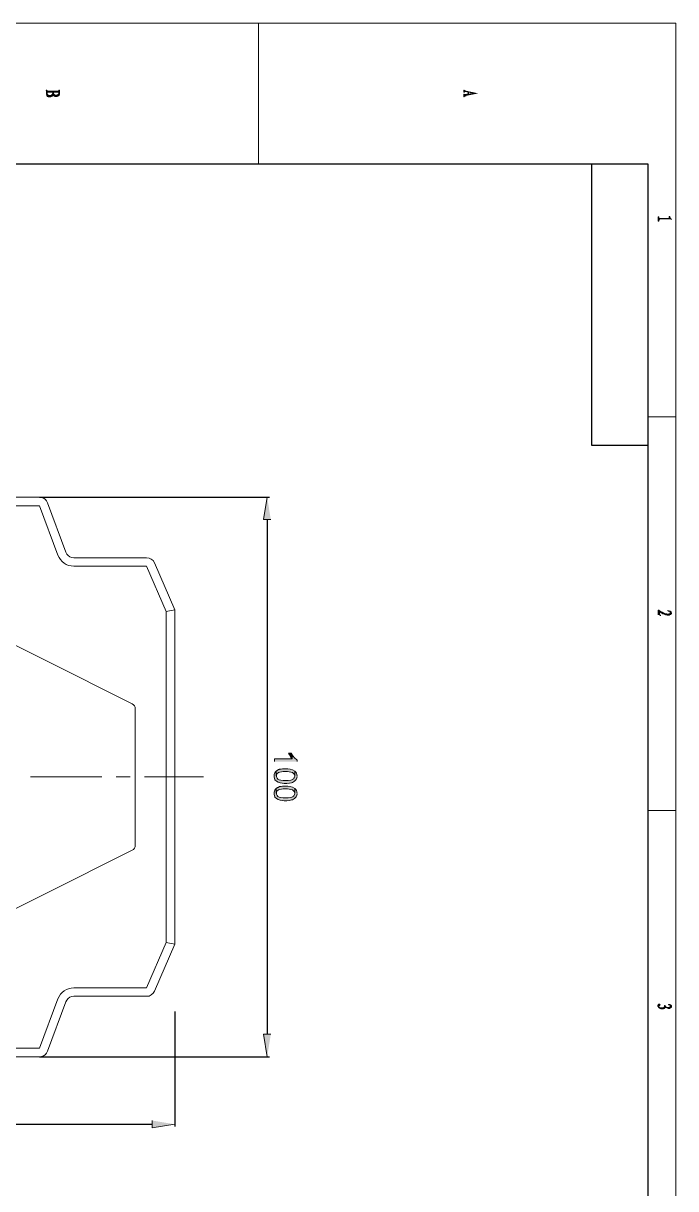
# Model space of a CAD drawing. Header units: inches. Extents: x 3 to 207, y 6 to 294.
# Drawn here: x 127.2 to 206.8, y 151.8 to 293.9 of the extents above; entities that cross this region are included whole.
import ezdxf

# ---------------------------------------------------------------- set-up
doc = ezdxf.new("R2010")
doc.units = ezdxf.units.IN
doc.header["$MEASUREMENT"] = 0
doc.layers.add('图层 1', color=7, linetype='Continuous')

msp = doc.modelspace()

# ---------------------------------------------------------------- hatches: boundary and pattern name
at = {"layer": '图层 1', "true_color": 0xffffff}
h = msp.add_hatch(color=7, dxfattribs=at)
edge = h.paths.add_edge_path()
edge.add_spline(control_points=[(130.77, 285.14), (130.77, 285.14), (130.77, 285.35), (130.77, 285.35), (130.77, 285.35), (130.77, 285.31), (130.77, 285.31), (130.77, 285.31), (130.75, 285.27), (130.75, 285.27), (130.75, 285.27), (130.75, 285.23), (130.75, 285.23), (130.63, 285.18), (130.77, 285.18), (130.58, 285.1), (130.58, 285.1), (130.53, 285.1), (130.53, 285.1), (130.53, 285.1), (130.49, 285.08), (130.49, 285.08), (130.49, 285.08), (130.37, 285.08), (130.37, 285.08), (130.37, 285.08), (130.32, 285.1), (130.32, 285.1), (130.32, 285.1), (130.26, 285.1), (130.26, 285.1), (130.21, 285.16), (130.13, 285.15), (130.09, 285.25), (130.09, 285.25), (130.07, 285.29), (130.07, 285.29), (130.07, 285.29), (130.07, 285.65), (130.07, 285.65), (130.07, 285.65), (130.05, 285.69), (130.05, 285.69), (130.05, 285.69), (130.05, 285.74), (130.05, 285.74), (130.05, 285.74), (129.98, 285.74), (129.98, 285.74), (129.98, 285.53), (129.99, 285.48), (130.01, 285.29), (130.01, 285.29), (130.01, 285.25), (130.01, 285.25), (130.01, 285.25), (130.03, 285.21), (130.03, 285.21), (130.03, 285.21), (130.03, 285.14), (130.03, 285.14), (130.03, 285.14), (130.05, 285.12), (130.05, 285.12), (130.05, 285.12), (130.05, 285.08), (130.05, 285.08), (130.05, 285.08), (130.07, 285.06), (130.07, 285.06), (130.07, 285.06), (130.07, 285.04), (130.07, 285.04), (130.07, 285.04), (130.09, 285.02), (130.09, 285.02), (130.09, 285.02), (130.13, 284.97), (130.13, 284.97), (130.13, 284.97), (130.17, 284.97), (130.17, 284.97), (130.17, 284.97), (130.2, 284.95), (130.2, 284.95), (130.2, 284.95), (130.24, 284.93), (130.24, 284.93), (130.24, 284.93), (130.3, 284.93), (130.3, 284.93), (130.3, 284.93), (130.34, 284.91), (130.34, 284.91), (130.34, 284.91), (130.43, 284.91), (130.43, 284.91), (130.57, 284.95), (130.7, 284.94), (130.77, 285.1)], knot_values=[0, 0, 0, 0, 0.352778, 0.352778, 0.352778, 0.705556, 0.705556, 0.705556, 1.058333, 1.058333, 1.058333, 1.411111, 1.411111, 1.411111, 1.763889, 1.763889, 1.763889, 2.116667, 2.116667, 2.116667, 2.469444, 2.469444, 2.469444, 2.822222, 2.822222, 2.822222, 3.175, 3.175, 3.175, 3.527778, 3.527778, 3.527778, 3.880556, 3.880556, 3.880556, 4.233333, 4.233333, 4.233333, 4.586111, 4.586111, 4.586111, 4.938889, 4.938889, 4.938889, 5.291667, 5.291667, 5.291667, 5.644444, 5.644444, 5.644444, 5.997222, 5.997222, 5.997222, 6.35, 6.35, 6.35, 6.702778, 6.702778, 6.702778, 7.055556, 7.055556, 7.055556, 7.408333, 7.408333, 7.408333, 7.761111, 7.761111, 7.761111, 8.113889, 8.113889, 8.113889, 8.466667, 8.466667, 8.466667, 8.819444, 8.819444, 8.819444, 9.172222, 9.172222, 9.172222, 9.525, 9.525, 9.525, 9.877778, 9.877778, 9.877778, 10.230556, 10.230556, 10.230556, 10.583333, 10.583333, 10.583333, 10.936111, 10.936111, 10.936111, 11.288889, 11.288889, 11.288889, 11.641667, 11.641667, 11.641667, 11.641667], degree=3, periodic=0)
edge.add_line((130.77, 285.1), (130.77, 285.14))
for points in [[(131.57, 285.35), (131.57, 285.74), (131.51, 285.74), (131.51, 285.67), (131.49, 285.63), (131.47, 285.61), (130.09, 285.61), (130.07, 285.65), (130.07, 285.42), (130.07, 285.44), (130.09, 285.46), (130.13, 285.48), (130.75, 285.48), (130.77, 285.46), (130.77, 285.14), (130.79, 285.16), (130.79, 285.21), (130.81, 285.16), (130.83, 285.14), (130.85, 285.38), (130.85, 285.44), (130.87, 285.46), (130.87, 285.48), (131.44, 285.48), (131.49, 285.44), (131.49, 285.4), (131.51, 285.35), (131.51, 285.1), (131.53, 285.12), (131.53, 285.16), (131.55, 285.21), (131.57, 285.23), (131.57, 285.31)], [(182.54, 285.31), (181.19, 285.61), (181.12, 285.63), (181.08, 285.65), (181.04, 285.67), (181, 285.69), (180.97, 285.71), (180.97, 285.74), (180.91, 285.74), (180.91, 285.5), (180.97, 285.5), (181, 285.55), (181.02, 285.57), (181.1, 285.57), (181.44, 285.5), (181.44, 285.23), (181.5, 285.48), (182.1, 285.35)], [(182.54, 285.31), (182.1, 285.35), (181.5, 285.25), (181.5, 285.48), (181.44, 285.23), (181.33, 285.23), (181.27, 285.21), (181.21, 285.21), (181.14, 285.19), (181.06, 285.19), (181.04, 285.16), (181, 285.19), (180.97, 285.19), (180.97, 285.23), (180.91, 285.23), (180.91, 284.91), (180.97, 284.91), (180.97, 284.95), (181, 285), (181.02, 285), (181.06, 285.02), (181.1, 285.04), (181.19, 285.04)], [(206.04, 270.31), (205.97, 270.31), (205.99, 270.26), (205.99, 270.18), (206.02, 270.16)], [(157.37, 233.37), (156.46, 233.37), (156.93, 236.1)], [(204.91, 221.66), (204.91, 221.71), (204.89, 221.73), (204.85, 221.77), (204.83, 221.79), (204.81, 221.81), (204.79, 221.85), (204.79, 222.15), (204.75, 222.28), (204.7, 222.32), (204.64, 222.32), (204.64, 221.75)], [(204.87, 174.23), (204.85, 174.27), (204.83, 174.29), (204.79, 174.31), (204.72, 174.31), (204.7, 174.29), (204.7, 174.1), (204.72, 174.12), (204.79, 174.15), (204.83, 174.15), (204.85, 174.17), (204.85, 174.19)], [(206.12, 174.23), (206.08, 174.25), (206.04, 174.25), (205.99, 174.27), (205.89, 174.27), (205.89, 174.23), (205.97, 174.23), (206.06, 174.19), (206.08, 174.17), (206.12, 174.08), (206.12, 174.04)], [(157.37, 170.63), (156.46, 170.63), (156.93, 167.88)], [(142.9, 160.11), (142.9, 159.2), (145.65, 159.65)]]:
    msp.add_hatch(color=7, dxfattribs=at).paths.add_polyline_path(points)
h = msp.add_hatch(color=7, dxfattribs=at)
edge = h.paths.add_edge_path()
edge.add_spline(control_points=[(131.51, 285.1), (131.51, 285.1), (131.51, 285.35), (131.51, 285.35), (131.51, 285.29), (131.45, 285.24), (131.42, 285.19), (131.42, 285.19), (131.4, 285.16), (131.4, 285.16), (131.4, 285.16), (131.36, 285.16), (131.36, 285.16), (131.36, 285.16), (131.32, 285.14), (131.32, 285.14), (131.32, 285.14), (131.28, 285.12), (131.28, 285.12), (131.28, 285.12), (131.17, 285.12), (131.17, 285.12), (131.06, 285.12), (131.04, 285.1), (130.94, 285.19), (130.94, 285.19), (130.92, 285.21), (130.92, 285.21), (130.92, 285.21), (130.89, 285.23), (130.89, 285.23), (130.89, 285.23), (130.87, 285.27), (130.87, 285.27), (130.87, 285.27), (130.85, 285.29), (130.85, 285.29), (130.85, 285.29), (130.85, 285.38), (130.85, 285.38), (130.85, 285.38), (130.83, 285.14), (130.83, 285.14), (130.83, 285.14), (130.87, 285.06), (130.87, 285.06), (130.87, 285.06), (130.89, 285.04), (130.89, 285.04), (130.89, 285.04), (130.92, 285.04), (130.92, 285.04), (130.92, 285.04), (130.94, 285.02), (130.94, 285.02), (130.94, 285.02), (130.98, 285), (130.98, 285), (130.98, 285), (131.02, 285), (131.02, 285), (131.02, 285), (131.06, 284.97), (131.06, 284.97), (131.21, 284.98), (131.39, 284.94), (131.49, 285.08)], knot_values=[0, 0, 0, 0, 0.352778, 0.352778, 0.352778, 0.705556, 0.705556, 0.705556, 1.058333, 1.058333, 1.058333, 1.411111, 1.411111, 1.411111, 1.763889, 1.763889, 1.763889, 2.116667, 2.116667, 2.116667, 2.469444, 2.469444, 2.469444, 2.822222, 2.822222, 2.822222, 3.175, 3.175, 3.175, 3.527778, 3.527778, 3.527778, 3.880556, 3.880556, 3.880556, 4.233333, 4.233333, 4.233333, 4.586111, 4.586111, 4.586111, 4.938889, 4.938889, 4.938889, 5.291667, 5.291667, 5.291667, 5.644444, 5.644444, 5.644444, 5.997222, 5.997222, 5.997222, 6.35, 6.35, 6.35, 6.702778, 6.702778, 6.702778, 7.055556, 7.055556, 7.055556, 7.408333, 7.408333, 7.408333, 7.761111, 7.761111, 7.761111, 7.761111], degree=3, periodic=0)
edge.add_line((131.49, 285.08), (131.51, 285.1))
h = msp.add_hatch(color=7, dxfattribs=at)
edge = h.paths.add_edge_path()
edge.add_spline(control_points=[(206.27, 269.97), (206.18, 270.04), (206.21, 270.06), (206.12, 270.14), (206.12, 270.14), (206.1, 270.18), (206.1, 270.18), (206.1, 270.18), (206.08, 270.2), (206.08, 270.2), (206.08, 270.2), (206.06, 270.24), (206.06, 270.24), (206.06, 270.24), (206.04, 270.26), (206.04, 270.26), (206.04, 270.26), (206.04, 270.31), (206.04, 270.31), (206.04, 270.31), (206.02, 270.16), (206.02, 270.16), (206.02, 270.16), (206.02, 270.14), (206.02, 270.14), (206.02, 270.14), (205.99, 270.11), (205.99, 270.11), (205.99, 270.11), (205.97, 270.09), (205.97, 270.09), (205.97, 270.09), (205.93, 270.09), (205.93, 270.09), (205.93, 270.09), (205.87, 270.07), (205.87, 270.07), (205.87, 270.07), (204.79, 270.07), (204.79, 270.07), (204.79, 270.07), (204.77, 270.09), (204.77, 270.09), (204.77, 270.09), (204.75, 270.09), (204.75, 270.09), (204.75, 270.09), (204.72, 270.11), (204.72, 270.11), (204.72, 270.11), (204.7, 270.16), (204.7, 270.16), (204.7, 270.16), (204.7, 270.28), (204.7, 270.28), (204.7, 270.28), (204.64, 270.28), (204.64, 270.28), (204.64, 270.28), (204.64, 269.76), (204.64, 269.76), (204.64, 269.76), (204.7, 269.76), (204.7, 269.76), (204.7, 269.83), (204.69, 269.98), (204.81, 269.97)], knot_values=[0, 0, 0, 0, 0.352778, 0.352778, 0.352778, 0.705556, 0.705556, 0.705556, 1.058333, 1.058333, 1.058333, 1.411111, 1.411111, 1.411111, 1.763889, 1.763889, 1.763889, 2.116667, 2.116667, 2.116667, 2.469444, 2.469444, 2.469444, 2.822222, 2.822222, 2.822222, 3.175, 3.175, 3.175, 3.527778, 3.527778, 3.527778, 3.880556, 3.880556, 3.880556, 4.233333, 4.233333, 4.233333, 4.586111, 4.586111, 4.586111, 4.938889, 4.938889, 4.938889, 5.291667, 5.291667, 5.291667, 5.644444, 5.644444, 5.644444, 5.997222, 5.997222, 5.997222, 6.35, 6.35, 6.35, 6.702778, 6.702778, 6.702778, 7.055556, 7.055556, 7.055556, 7.408333, 7.408333, 7.408333, 7.761111, 7.761111, 7.761111, 7.761111], degree=3, periodic=0)
edge.add_line((204.81, 269.97), (206.27, 269.97))
h = msp.add_hatch(color=7, dxfattribs=at)
edge = h.paths.add_edge_path()
edge.add_spline(control_points=[(206.12, 221.79), (206.12, 221.79), (206.12, 222.02), (206.12, 222.02), (206.12, 222.02), (206.12, 222), (206.12, 222), (206.12, 222), (206.1, 221.98), (206.1, 221.98), (206.1, 221.98), (206.1, 221.94), (206.1, 221.94), (206.02, 221.89), (205.85, 221.84), (205.76, 221.85), (205.76, 221.85), (205.7, 221.85), (205.7, 221.85), (205.7, 221.85), (205.66, 221.88), (205.66, 221.88), (205.66, 221.88), (205.55, 221.88), (205.55, 221.88), (205.55, 221.88), (205.46, 221.92), (205.46, 221.92), (205.46, 221.92), (205.42, 221.92), (205.42, 221.92), (205.33, 221.98), (205.33, 221.94), (205.19, 222.05), (205.19, 222.05), (205.15, 222.05), (205.15, 222.05), (205.15, 222.05), (205.11, 222.09), (205.11, 222.09), (205.11, 222.09), (205.06, 222.11), (205.06, 222.11), (205.06, 222.11), (205.02, 222.13), (205.02, 222.13), (204.93, 222.19), (204.83, 222.22), (204.75, 222.28), (204.75, 222.28), (204.79, 222.15), (204.79, 222.15), (204.79, 222.15), (204.81, 222.13), (204.81, 222.13), (204.81, 222.13), (204.85, 222.11), (204.85, 222.11), (204.85, 222.11), (204.89, 222.09), (204.89, 222.09), (204.89, 222.09), (204.96, 222.05), (204.96, 222.05), (204.96, 222.05), (205, 222.02), (205, 222.02), (205, 222.02), (205.04, 222), (205.04, 222), (205.04, 222), (205.08, 221.98), (205.08, 221.98), (205.14, 221.95), (205.3, 221.84), (205.36, 221.83), (205.48, 221.76), (205.59, 221.75), (205.72, 221.73), (205.72, 221.73), (205.97, 221.73), (205.97, 221.73), (205.97, 221.73), (206.02, 221.75), (206.02, 221.75), (206.02, 221.75), (206.06, 221.75), (206.06, 221.75), (206.06, 221.75), (206.08, 221.77), (206.08, 221.77)], knot_values=[0, 0, 0, 0, 0.352778, 0.352778, 0.352778, 0.705556, 0.705556, 0.705556, 1.058333, 1.058333, 1.058333, 1.411111, 1.411111, 1.411111, 1.763889, 1.763889, 1.763889, 2.116667, 2.116667, 2.116667, 2.469444, 2.469444, 2.469444, 2.822222, 2.822222, 2.822222, 3.175, 3.175, 3.175, 3.527778, 3.527778, 3.527778, 3.880556, 3.880556, 3.880556, 4.233333, 4.233333, 4.233333, 4.586111, 4.586111, 4.586111, 4.938889, 4.938889, 4.938889, 5.291667, 5.291667, 5.291667, 5.644444, 5.644444, 5.644444, 5.997222, 5.997222, 5.997222, 6.35, 6.35, 6.35, 6.702778, 6.702778, 6.702778, 7.055556, 7.055556, 7.055556, 7.408333, 7.408333, 7.408333, 7.761111, 7.761111, 7.761111, 8.113889, 8.113889, 8.113889, 8.466667, 8.466667, 8.466667, 8.819444, 8.819444, 8.819444, 9.172222, 9.172222, 9.172222, 9.525, 9.525, 9.525, 9.877778, 9.877778, 9.877778, 10.230556, 10.230556, 10.230556, 10.583333, 10.583333, 10.583333, 10.583333], degree=3, periodic=0)
edge.add_line((206.08, 221.77), (206.12, 221.79))
h = msp.add_hatch(color=7, dxfattribs=at)
edge = h.paths.add_edge_path()
edge.add_spline(control_points=[(206.27, 221.98), (206.28, 222.22), (206, 222.29), (205.8, 222.28), (205.8, 222.28), (205.8, 222.24), (205.8, 222.24), (205.8, 222.24), (205.85, 222.24), (205.85, 222.24), (205.85, 222.24), (205.91, 222.21), (205.91, 222.21), (205.91, 222.21), (205.95, 222.21), (205.95, 222.21), (205.95, 222.21), (206.04, 222.17), (206.04, 222.17), (206.04, 222.17), (206.06, 222.17), (206.06, 222.17), (206.06, 222.17), (206.08, 222.13), (206.08, 222.13), (206.08, 222.13), (206.1, 222.11), (206.1, 222.11), (206.1, 222.11), (206.12, 222.07), (206.12, 222.07), (206.12, 222.07), (206.12, 221.79), (206.12, 221.79), (206.12, 221.79), (206.14, 221.81), (206.14, 221.81), (206.14, 221.81), (206.18, 221.83), (206.18, 221.83), (206.18, 221.83), (206.25, 221.9), (206.25, 221.9), (206.25, 221.9), (206.25, 221.94), (206.25, 221.94)], knot_values=[0, 0, 0, 0, 0.352778, 0.352778, 0.352778, 0.705556, 0.705556, 0.705556, 1.058333, 1.058333, 1.058333, 1.411111, 1.411111, 1.411111, 1.763889, 1.763889, 1.763889, 2.116667, 2.116667, 2.116667, 2.469444, 2.469444, 2.469444, 2.822222, 2.822222, 2.822222, 3.175, 3.175, 3.175, 3.527778, 3.527778, 3.527778, 3.880556, 3.880556, 3.880556, 4.233333, 4.233333, 4.233333, 4.586111, 4.586111, 4.586111, 4.938889, 4.938889, 4.938889, 5.291667, 5.291667, 5.291667, 5.291667], degree=3, periodic=0)
edge.add_line((206.25, 221.94), (206.27, 221.98))
h = msp.add_hatch(color=7, dxfattribs=at)
edge = h.paths.add_edge_path()
edge.add_spline(control_points=[(160.57, 203.88), (160.57, 203.88), (160.57, 204.1), (160.57, 204.1), (160.57, 204.1), (160.55, 204.1), (160.55, 204.1), (160.55, 204.1), (160.51, 204.14), (160.51, 204.14), (160.51, 204.14), (160.32, 204.27), (160.32, 204.27), (160.32, 204.27), (160.27, 204.33), (160.27, 204.33), (160.18, 204.42), (160.07, 204.56), (160, 204.67), (160, 204.67), (159.96, 204.2), (159.96, 204.2), (159.96, 204.2), (157.82, 204.2), (157.82, 204.2), (157.82, 204.2), (157.82, 203.88), (157.82, 203.88)], knot_values=[0, 0, 0, 0, 0.352778, 0.352778, 0.352778, 0.705556, 0.705556, 0.705556, 1.058333, 1.058333, 1.058333, 1.411111, 1.411111, 1.411111, 1.763889, 1.763889, 1.763889, 2.116667, 2.116667, 2.116667, 2.469444, 2.469444, 2.469444, 2.822222, 2.822222, 2.822222, 3.175, 3.175, 3.175, 3.175], degree=3, periodic=0)
edge.add_line((157.82, 203.88), (160.57, 203.88))
h = msp.add_hatch(color=7, dxfattribs=at)
edge = h.paths.add_edge_path()
edge.add_spline(control_points=[(160, 204.67), (160, 204.67), (159.96, 204.75), (159.96, 204.75), (159.96, 204.75), (159.91, 204.82), (159.91, 204.82), (159.91, 204.82), (159.89, 204.88), (159.89, 204.88), (159.89, 204.88), (159.55, 204.88), (159.55, 204.88), (159.68, 204.62), (159.77, 204.44), (159.96, 204.2)], knot_values=[0, 0, 0, 0, 0.352778, 0.352778, 0.352778, 0.705556, 0.705556, 0.705556, 1.058333, 1.058333, 1.058333, 1.411111, 1.411111, 1.411111, 1.763889, 1.763889, 1.763889, 1.763889], degree=3, periodic=0)
edge.add_line((159.96, 204.2), (160, 204.67))
h = msp.add_hatch(color=7, dxfattribs=at)
edge = h.paths.add_edge_path()
edge.add_spline(control_points=[(160.57, 202.11), (160.58, 202.36), (160.49, 202.56), (160.3, 202.72), (160.3, 202.72), (160.3, 202.09), (160.3, 202.09), (160.3, 202.09), (160.27, 202.02), (160.27, 202.02), (160.27, 202.02), (160.25, 201.96), (160.25, 201.96), (160.25, 201.96), (160.23, 201.89), (160.23, 201.89), (160.23, 201.89), (160.19, 201.83), (160.19, 201.83), (160.19, 201.83), (160.13, 201.77), (160.13, 201.77), (160.13, 201.77), (160.06, 201.73), (160.06, 201.73), (160.06, 201.73), (160.06, 201.7), (160.06, 201.7), (159.81, 201.57), (159.15, 201.53), (158.86, 201.58), (158.08, 201.64), (157.98, 201.88), (158.03, 202.7), (157.88, 202.61), (157.82, 202.44), (157.78, 202.28), (157.78, 201.94), (157.74, 201.97), (157.88, 201.66), (158.09, 201.39), (158.43, 201.29), (158.75, 201.24), (159.06, 201.2), (159.6, 201.2), (159.89, 201.3), (160.03, 201.34), (160.27, 201.44), (160.36, 201.56), (160.51, 201.72), (160.54, 201.81), (160.57, 202.02)], knot_values=[0, 0, 0, 0, 0.352778, 0.352778, 0.352778, 0.705556, 0.705556, 0.705556, 1.058333, 1.058333, 1.058333, 1.411111, 1.411111, 1.411111, 1.763889, 1.763889, 1.763889, 2.116667, 2.116667, 2.116667, 2.469444, 2.469444, 2.469444, 2.822222, 2.822222, 2.822222, 3.175, 3.175, 3.175, 3.527778, 3.527778, 3.527778, 3.880556, 3.880556, 3.880556, 4.233333, 4.233333, 4.233333, 4.586111, 4.586111, 4.586111, 4.938889, 4.938889, 4.938889, 5.291667, 5.291667, 5.291667, 5.644444, 5.644444, 5.644444, 5.997222, 5.997222, 5.997222, 5.997222], degree=3, periodic=0)
edge.add_line((160.57, 202.02), (160.57, 202.11))
h = msp.add_hatch(color=7, dxfattribs=at)
edge = h.paths.add_edge_path()
edge.add_spline(control_points=[(160.3, 202.72), (159.97, 202.99), (159.54, 203), (159.13, 203), (158.83, 203.01), (158.73, 202.97), (158.45, 202.93), (158.45, 202.93), (158.39, 202.91), (158.39, 202.91), (158.39, 202.91), (158.33, 202.89), (158.33, 202.89), (158.33, 202.89), (158.26, 202.85), (158.26, 202.85), (158.26, 202.85), (158.2, 202.83), (158.2, 202.83), (158.2, 202.83), (158.16, 202.8), (158.16, 202.8), (158.16, 202.8), (158.09, 202.76), (158.09, 202.76), (158.09, 202.76), (158.05, 202.74), (158.05, 202.74), (158.05, 202.74), (158.03, 202.7), (158.03, 202.7), (158.03, 202.7), (158.05, 202.11), (158.05, 202.11), (158.05, 202.11), (158.05, 202.21), (158.05, 202.21), (158.05, 202.21), (158.07, 202.28), (158.07, 202.28), (158.07, 202.28), (158.12, 202.34), (158.12, 202.34), (158.12, 202.34), (158.16, 202.4), (158.16, 202.4), (158.16, 202.4), (158.26, 202.51), (158.26, 202.51), (158.26, 202.51), (158.28, 202.51), (158.28, 202.51), (158.28, 202.51), (158.33, 202.53), (158.33, 202.53), (158.47, 202.63), (158.89, 202.66), (159.07, 202.66), (159.46, 202.65), (160.29, 202.68), (160.3, 202.11)], knot_values=[0, 0, 0, 0, 0.352778, 0.352778, 0.352778, 0.705556, 0.705556, 0.705556, 1.058333, 1.058333, 1.058333, 1.411111, 1.411111, 1.411111, 1.763889, 1.763889, 1.763889, 2.116667, 2.116667, 2.116667, 2.469444, 2.469444, 2.469444, 2.822222, 2.822222, 2.822222, 3.175, 3.175, 3.175, 3.527778, 3.527778, 3.527778, 3.880556, 3.880556, 3.880556, 4.233333, 4.233333, 4.233333, 4.586111, 4.586111, 4.586111, 4.938889, 4.938889, 4.938889, 5.291667, 5.291667, 5.291667, 5.644444, 5.644444, 5.644444, 5.997222, 5.997222, 5.997222, 6.35, 6.35, 6.35, 6.702778, 6.702778, 6.702778, 7.055556, 7.055556, 7.055556, 7.055556], degree=3, periodic=0)
edge.add_line((160.3, 202.11), (160.3, 202.72))
h = msp.add_hatch(color=7, dxfattribs=at)
edge = h.paths.add_edge_path()
edge.add_spline(control_points=[(160.57, 199.99), (160.58, 200.24), (160.49, 200.44), (160.3, 200.6), (160.3, 200.6), (160.3, 199.97), (160.3, 199.97), (160.3, 199.97), (160.27, 199.91), (160.27, 199.91), (160.27, 199.91), (160.25, 199.84), (160.25, 199.84), (160.25, 199.84), (160.23, 199.78), (160.23, 199.78), (160.23, 199.78), (160.19, 199.71), (160.19, 199.71), (160.19, 199.71), (160.13, 199.65), (160.13, 199.65), (160.13, 199.65), (160.06, 199.61), (160.06, 199.61), (160.06, 199.61), (160.06, 199.59), (160.06, 199.59), (159.81, 199.45), (159.15, 199.42), (158.86, 199.46), (158.08, 199.52), (157.98, 199.76), (158.03, 200.58), (157.88, 200.49), (157.82, 200.32), (157.78, 200.16), (157.78, 199.83), (157.74, 199.85), (157.88, 199.55), (158.09, 199.27), (158.43, 199.17), (158.75, 199.12), (159.06, 199.09), (159.6, 199.09), (159.89, 199.19), (160.03, 199.22), (160.27, 199.32), (160.36, 199.44), (160.51, 199.61), (160.54, 199.7), (160.57, 199.91)], knot_values=[0, 0, 0, 0, 0.352778, 0.352778, 0.352778, 0.705556, 0.705556, 0.705556, 1.058333, 1.058333, 1.058333, 1.411111, 1.411111, 1.411111, 1.763889, 1.763889, 1.763889, 2.116667, 2.116667, 2.116667, 2.469444, 2.469444, 2.469444, 2.822222, 2.822222, 2.822222, 3.175, 3.175, 3.175, 3.527778, 3.527778, 3.527778, 3.880556, 3.880556, 3.880556, 4.233333, 4.233333, 4.233333, 4.586111, 4.586111, 4.586111, 4.938889, 4.938889, 4.938889, 5.291667, 5.291667, 5.291667, 5.644444, 5.644444, 5.644444, 5.997222, 5.997222, 5.997222, 5.997222], degree=3, periodic=0)
edge.add_line((160.57, 199.91), (160.57, 199.99))
h = msp.add_hatch(color=7, dxfattribs=at)
edge = h.paths.add_edge_path()
edge.add_spline(control_points=[(160.3, 200.6), (159.97, 200.87), (159.54, 200.89), (159.13, 200.88), (158.83, 200.9), (158.73, 200.85), (158.45, 200.82), (158.45, 200.82), (158.39, 200.79), (158.39, 200.79), (158.39, 200.79), (158.33, 200.77), (158.33, 200.77), (158.33, 200.77), (158.26, 200.73), (158.26, 200.73), (158.26, 200.73), (158.2, 200.71), (158.2, 200.71), (158.2, 200.71), (158.16, 200.69), (158.16, 200.69), (158.16, 200.69), (158.09, 200.65), (158.09, 200.65), (158.09, 200.65), (158.05, 200.62), (158.05, 200.62), (158.05, 200.62), (158.03, 200.58), (158.03, 200.58), (158.03, 200.58), (158.05, 199.99), (158.05, 199.99), (158.05, 199.99), (158.05, 200.1), (158.05, 200.1), (158.05, 200.1), (158.07, 200.16), (158.07, 200.16), (158.07, 200.16), (158.12, 200.22), (158.12, 200.22), (158.12, 200.22), (158.16, 200.29), (158.16, 200.29), (158.16, 200.29), (158.26, 200.39), (158.26, 200.39), (158.26, 200.39), (158.28, 200.39), (158.28, 200.39), (158.28, 200.39), (158.33, 200.41), (158.33, 200.41), (158.47, 200.51), (158.89, 200.54), (159.07, 200.54), (159.46, 200.54), (160.29, 200.57), (160.3, 199.99)], knot_values=[0, 0, 0, 0, 0.352778, 0.352778, 0.352778, 0.705556, 0.705556, 0.705556, 1.058333, 1.058333, 1.058333, 1.411111, 1.411111, 1.411111, 1.763889, 1.763889, 1.763889, 2.116667, 2.116667, 2.116667, 2.469444, 2.469444, 2.469444, 2.822222, 2.822222, 2.822222, 3.175, 3.175, 3.175, 3.527778, 3.527778, 3.527778, 3.880556, 3.880556, 3.880556, 4.233333, 4.233333, 4.233333, 4.586111, 4.586111, 4.586111, 4.938889, 4.938889, 4.938889, 5.291667, 5.291667, 5.291667, 5.644444, 5.644444, 5.644444, 5.997222, 5.997222, 5.997222, 6.35, 6.35, 6.35, 6.702778, 6.702778, 6.702778, 7.055556, 7.055556, 7.055556, 7.055556], degree=3, periodic=0)
edge.add_line((160.3, 199.99), (160.3, 200.6))
h = msp.add_hatch(color=7, dxfattribs=at)
edge = h.paths.add_edge_path()
edge.add_spline(control_points=[(206.27, 174.02), (206.27, 174.02), (206.25, 174.06), (206.25, 174.06), (206.25, 174.06), (206.25, 174.1), (206.25, 174.1), (206.25, 174.1), (206.23, 174.12), (206.23, 174.12), (206.23, 174.12), (206.21, 174.17), (206.21, 174.17), (206.21, 174.17), (206.14, 174.23), (206.14, 174.23), (206.14, 174.23), (206.12, 174.23), (206.12, 174.23), (206.12, 174.23), (206.12, 174.02), (206.12, 174.02), (206.12, 174.02), (206.1, 173.98), (206.1, 173.98), (206.1, 173.98), (206.08, 173.93), (206.08, 173.93), (206.08, 173.93), (206.06, 173.91), (206.06, 173.91), (205.99, 173.9), (205.92, 173.87), (205.85, 173.87), (205.7, 173.88), (205.51, 173.96), (205.49, 174.12), (205.49, 174.12), (205.42, 174.12), (205.42, 174.12), (205.42, 174.12), (205.42, 174.04), (205.42, 174.04), (205.42, 174.04), (205.4, 174), (205.4, 174), (205.4, 174), (205.4, 173.95), (205.4, 173.95), (205.4, 173.95), (205.38, 173.93), (205.38, 173.93), (205.38, 173.93), (205.36, 173.91), (205.36, 173.91), (205.26, 173.81), (205.21, 173.83), (205.08, 173.83), (205.08, 173.83), (204.94, 173.83), (204.94, 173.83), (204.94, 173.83), (204.85, 173.87), (204.85, 173.87), (204.85, 173.87), (204.81, 173.87), (204.81, 173.87), (204.81, 173.87), (204.79, 173.89), (204.79, 173.89), (204.79, 173.89), (204.77, 173.91), (204.77, 173.91), (204.77, 173.91), (204.75, 173.95), (204.75, 173.95), (204.75, 173.95), (204.72, 173.98), (204.72, 173.98), (204.72, 173.98), (204.72, 174.06), (204.72, 174.06), (204.72, 174.06), (204.7, 174.1), (204.7, 174.1), (204.7, 174.1), (204.7, 174.29), (204.7, 174.29), (204.7, 174.29), (204.66, 174.27), (204.66, 174.27), (204.66, 174.27), (204.64, 174.25), (204.64, 174.25), (204.64, 174.25), (204.62, 174.23), (204.62, 174.23), (204.62, 174.23), (204.62, 174.19), (204.62, 174.19), (204.62, 174.19), (204.6, 174.15), (204.6, 174.15), (204.6, 174.15), (204.6, 174.06), (204.6, 174.06), (204.6, 174.06), (204.62, 174.02), (204.62, 174.02), (204.62, 174.02), (204.64, 174), (204.64, 174), (204.64, 174), (204.66, 173.95), (204.66, 173.95), (204.66, 173.95), (204.68, 173.91), (204.68, 173.91), (204.68, 173.91), (204.72, 173.89), (204.72, 173.89), (204.72, 173.89), (204.77, 173.85), (204.77, 173.85), (204.77, 173.85), (204.77, 173.83), (204.77, 173.83), (204.99, 173.73), (204.9, 173.72), (205.15, 173.72), (205.32, 173.71), (205.46, 173.77), (205.53, 173.93), (205.53, 173.93), (205.57, 173.89), (205.57, 173.89), (205.57, 173.89), (205.78, 173.79), (205.78, 173.79), (205.78, 173.79), (205.87, 173.79), (205.87, 173.79), (205.87, 173.79), (205.91, 173.76), (205.91, 173.76), (205.91, 173.76), (205.93, 173.76), (205.93, 173.76), (206.02, 173.81), (206.03, 173.75), (206.14, 173.85), (206.14, 173.85), (206.16, 173.85), (206.16, 173.85), (206.16, 173.85), (206.25, 173.93), (206.25, 173.93), (206.25, 173.93), (206.25, 173.98), (206.25, 173.98)], knot_values=[0, 0, 0, 0, 0.352778, 0.352778, 0.352778, 0.705556, 0.705556, 0.705556, 1.058333, 1.058333, 1.058333, 1.411111, 1.411111, 1.411111, 1.763889, 1.763889, 1.763889, 2.116667, 2.116667, 2.116667, 2.469444, 2.469444, 2.469444, 2.822222, 2.822222, 2.822222, 3.175, 3.175, 3.175, 3.527778, 3.527778, 3.527778, 3.880556, 3.880556, 3.880556, 4.233333, 4.233333, 4.233333, 4.586111, 4.586111, 4.586111, 4.938889, 4.938889, 4.938889, 5.291667, 5.291667, 5.291667, 5.644444, 5.644444, 5.644444, 5.997222, 5.997222, 5.997222, 6.35, 6.35, 6.35, 6.702778, 6.702778, 6.702778, 7.055556, 7.055556, 7.055556, 7.408333, 7.408333, 7.408333, 7.761111, 7.761111, 7.761111, 8.113889, 8.113889, 8.113889, 8.466667, 8.466667, 8.466667, 8.819444, 8.819444, 8.819444, 9.172222, 9.172222, 9.172222, 9.525, 9.525, 9.525, 9.877778, 9.877778, 9.877778, 10.230556, 10.230556, 10.230556, 10.583333, 10.583333, 10.583333, 10.936111, 10.936111, 10.936111, 11.288889, 11.288889, 11.288889, 11.641667, 11.641667, 11.641667, 11.994444, 11.994444, 11.994444, 12.347222, 12.347222, 12.347222, 12.7, 12.7, 12.7, 13.052778, 13.052778, 13.052778, 13.405556, 13.405556, 13.405556, 13.758333, 13.758333, 13.758333, 14.111111, 14.111111, 14.111111, 14.463889, 14.463889, 14.463889, 14.816667, 14.816667, 14.816667, 15.169444, 15.169444, 15.169444, 15.522222, 15.522222, 15.522222, 15.875, 15.875, 15.875, 16.227778, 16.227778, 16.227778, 16.580556, 16.580556, 16.580556, 16.933333, 16.933333, 16.933333, 17.286111, 17.286111, 17.286111, 17.638889, 17.638889, 17.638889, 17.991667, 17.991667, 17.991667, 18.344444, 18.344444, 18.344444, 18.697222, 18.697222, 18.697222, 18.697222], degree=3, periodic=0)
edge.add_line((206.25, 173.98), (206.27, 174.02))

# ---------------------------------------------------------------- linework, layer by layer
at = {"layer": '图层 1', "color": 7, "lineweight": 15, "true_color": 0xffffff}
for points in [[(206.78, 5.93), (206.78, 293.89), (3.15, 293.89)], [(155.87, 276.76), (155.87, 293.89)], [(206.78, 245.9), (203.37, 245.9)], [(206.78, 197.89), (203.37, 197.89)]]:
    msp.add_lwpolyline(points, dxfattribs=at)
at = {"layer": '图层 1', "lineweight": 0}
for points in [[(131.57, 285.35), (131.57, 285.74), (131.51, 285.74), (131.51, 285.67), (131.49, 285.63), (131.47, 285.61), (130.09, 285.61), (130.07, 285.65), (130.07, 285.42), (130.07, 285.44), (130.09, 285.46), (130.13, 285.48), (130.75, 285.48), (130.77, 285.46), (130.77, 285.14), (130.79, 285.16), (130.79, 285.21), (130.81, 285.16), (130.83, 285.14), (130.85, 285.38), (130.85, 285.44), (130.87, 285.46), (130.87, 285.48), (131.44, 285.48), (131.49, 285.44), (131.49, 285.4), (131.51, 285.35), (131.51, 285.1), (131.53, 285.12), (131.53, 285.16), (131.55, 285.21), (131.57, 285.23), (131.57, 285.31)], [(182.54, 285.31), (181.19, 285.61), (181.12, 285.63), (181.08, 285.65), (181.04, 285.67), (181, 285.69), (180.97, 285.71), (180.97, 285.74), (180.91, 285.74), (180.91, 285.5), (180.97, 285.5), (181, 285.55), (181.02, 285.57), (181.1, 285.57), (181.44, 285.5), (181.44, 285.23), (181.5, 285.48), (182.1, 285.35)], [(182.54, 285.31), (182.1, 285.35), (181.5, 285.25), (181.5, 285.48), (181.44, 285.23), (181.33, 285.23), (181.27, 285.21), (181.21, 285.21), (181.14, 285.19), (181.06, 285.19), (181.04, 285.16), (181, 285.19), (180.97, 285.19), (180.97, 285.23), (180.91, 285.23), (180.91, 284.91), (180.97, 284.91), (180.97, 284.95), (181, 285), (181.02, 285), (181.06, 285.02), (181.1, 285.04), (181.19, 285.04)], [(206.04, 270.31), (205.97, 270.31), (205.99, 270.26), (205.99, 270.18), (206.02, 270.16)], [(157.37, 233.37), (156.46, 233.37), (156.93, 236.1)], [(204.91, 221.66), (204.91, 221.71), (204.89, 221.73), (204.85, 221.77), (204.83, 221.79), (204.81, 221.81), (204.79, 221.85), (204.79, 222.15), (204.75, 222.28), (204.7, 222.32), (204.64, 222.32), (204.64, 221.75)], [(204.87, 174.23), (204.85, 174.27), (204.83, 174.29), (204.79, 174.31), (204.72, 174.31), (204.7, 174.29), (204.7, 174.1), (204.72, 174.12), (204.79, 174.15), (204.83, 174.15), (204.85, 174.17), (204.85, 174.19)], [(206.12, 174.23), (206.08, 174.25), (206.04, 174.25), (205.99, 174.27), (205.89, 174.27), (205.89, 174.23), (205.97, 174.23), (206.06, 174.19), (206.08, 174.17), (206.12, 174.08), (206.12, 174.04)], [(157.37, 170.63), (156.46, 170.63), (156.93, 167.88)], [(142.9, 160.11), (142.9, 159.2), (145.65, 159.65)]]:
    msp.add_lwpolyline(points, dxfattribs=at)
at = {"layer": '图层 1', "color": 7, "lineweight": 30, "true_color": 0xffffff}
for points in [[(6.56, 276.76), (203.37, 276.76), (203.37, 9.34)], [(196.51, 276.76), (196.51, 242.47), (203.37, 242.47)]]:
    msp.add_lwpolyline(points, dxfattribs=at)
at = {"layer": '图层 1', "color": 7, "lineweight": 13, "true_color": 0xffffff}
for points in [[(118.89, 236.1), (129.16, 236.1)], [(130.11, 235.42), (130.01, 235.66), (129.84, 235.85), (129.65, 235.97), (129.39, 236.08), (129.16, 236.1)], [(129.16, 235.06), (118.89, 235.06)], [(131.4, 229.05), (129.16, 235.06)], [(130.11, 235.42), (132.36, 229.41), (132.48, 229.18), (132.65, 228.99), (132.84, 228.84), (133.07, 228.76), (133.33, 228.73)], [(133.33, 228.73), (142.22, 228.73)], [(142.22, 227.7), (133.33, 227.7)], [(143.17, 228.12), (143, 228.37), (142.79, 228.56), (142.52, 228.69), (142.22, 228.73)], [(144.61, 222.17), (142.22, 227.7)], [(143.17, 228.12), (145.65, 222.38)], [(145.65, 181.6), (145.65, 222.38), (144.61, 222.17)], [(144.61, 181.81), (144.61, 222.17)], [(140.84, 210.32), (140.82, 210.49), (140.74, 210.68), (140.61, 210.81), (140.46, 210.93)], [(136.76, 202), (128.04, 202)], [(140.23, 202), (138.49, 202)], [(149.16, 202), (141.96, 202)], [(140.46, 193.07), (140.61, 193.17), (140.74, 193.32), (140.82, 193.49), (140.84, 193.68)], [(140.46, 193.07), (140.61, 193.17), (140.74, 193.32), (140.82, 193.49), (140.84, 193.68)], [(142.22, 176.28), (144.61, 181.81)], [(145.65, 181.6), (143.17, 175.88)], [(145.65, 181.6), (144.61, 181.81)], [(133.33, 176.28), (142.22, 176.28)], [(131.4, 174.95), (129.16, 168.92), (118.89, 168.92)], [(133.33, 175.25), (133.07, 175.22), (132.84, 175.14), (132.65, 174.99), (132.48, 174.8), (132.36, 174.59), (130.11, 168.56)], [(142.22, 175.25), (133.33, 175.25)], [(142.22, 175.25), (142.52, 175.29), (142.79, 175.42), (143, 175.63), (143.17, 175.88)], [(129.16, 167.88), (129.39, 167.9), (129.65, 168.01), (129.84, 168.13), (130.01, 168.32), (130.11, 168.56)]]:
    msp.add_lwpolyline(points, dxfattribs=at)
at = {"layer": '图层 1', "color": 7, "lineweight": 25, "true_color": 0xffffff}
for points in [[(129.16, 236.1), (157.2, 236.1)], [(156.93, 233.37), (156.93, 170.63)], [(145.65, 173.4), (145.65, 159.37)], [(129.16, 167.88), (157.2, 167.88)], [(70.57, 159.65), (142.9, 159.65)]]:
    msp.add_lwpolyline(points, dxfattribs=at)
at = {"layer": '图层 1', "lineweight": 0}
for points, knots in [([(130.77, 285.14), (130.77, 285.14), (130.77, 285.35), (130.77, 285.35), (130.77, 285.35), (130.77, 285.31), (130.77, 285.31), (130.77, 285.31), (130.75, 285.27), (130.75, 285.27), (130.75, 285.27), (130.75, 285.23), (130.75, 285.23), (130.63, 285.18), (130.77, 285.18), (130.58, 285.1), (130.58, 285.1), (130.53, 285.1), (130.53, 285.1), (130.53, 285.1), (130.49, 285.08), (130.49, 285.08), (130.49, 285.08), (130.37, 285.08), (130.37, 285.08), (130.37, 285.08), (130.32, 285.1), (130.32, 285.1), (130.32, 285.1), (130.26, 285.1), (130.26, 285.1), (130.21, 285.16), (130.13, 285.15), (130.09, 285.25), (130.09, 285.25), (130.07, 285.29), (130.07, 285.29), (130.07, 285.29), (130.07, 285.65), (130.07, 285.65), (130.07, 285.65), (130.05, 285.69), (130.05, 285.69), (130.05, 285.69), (130.05, 285.74), (130.05, 285.74), (130.05, 285.74), (129.98, 285.74), (129.98, 285.74), (129.98, 285.53), (129.99, 285.48), (130.01, 285.29), (130.01, 285.29), (130.01, 285.25), (130.01, 285.25), (130.01, 285.25), (130.03, 285.21), (130.03, 285.21), (130.03, 285.21), (130.03, 285.14), (130.03, 285.14), (130.03, 285.14), (130.05, 285.12), (130.05, 285.12), (130.05, 285.12), (130.05, 285.08), (130.05, 285.08), (130.05, 285.08), (130.07, 285.06), (130.07, 285.06), (130.07, 285.06), (130.07, 285.04), (130.07, 285.04), (130.07, 285.04), (130.09, 285.02), (130.09, 285.02), (130.09, 285.02), (130.13, 284.97), (130.13, 284.97), (130.13, 284.97), (130.17, 284.97), (130.17, 284.97), (130.17, 284.97), (130.2, 284.95), (130.2, 284.95), (130.2, 284.95), (130.24, 284.93), (130.24, 284.93), (130.24, 284.93), (130.3, 284.93), (130.3, 284.93), (130.3, 284.93), (130.34, 284.91), (130.34, 284.91), (130.34, 284.91), (130.43, 284.91), (130.43, 284.91), (130.57, 284.95), (130.7, 284.94), (130.77, 285.1)], [0, 0, 0, 0, 1, 1, 1, 2, 2, 2, 3, 3, 3, 4, 4, 4, 5, 5, 5, 6, 6, 6, 7, 7, 7, 8, 8, 8, 9, 9, 9, 10, 10, 10, 11, 11, 11, 12, 12, 12, 13, 13, 13, 14, 14, 14, 15, 15, 15, 16, 16, 16, 17, 17, 17, 18, 18, 18, 19, 19, 19, 20, 20, 20, 21, 21, 21, 22, 22, 22, 23, 23, 23, 24, 24, 24, 25, 25, 25, 26, 26, 26, 27, 27, 27, 28, 28, 28, 29, 29, 29, 30, 30, 30, 31, 31, 31, 32, 32, 32, 33, 33, 33, 33]), ([(131.51, 285.1), (131.51, 285.1), (131.51, 285.35), (131.51, 285.35), (131.51, 285.29), (131.45, 285.24), (131.42, 285.19), (131.42, 285.19), (131.4, 285.16), (131.4, 285.16), (131.4, 285.16), (131.36, 285.16), (131.36, 285.16), (131.36, 285.16), (131.32, 285.14), (131.32, 285.14), (131.32, 285.14), (131.28, 285.12), (131.28, 285.12), (131.28, 285.12), (131.17, 285.12), (131.17, 285.12), (131.06, 285.12), (131.04, 285.1), (130.94, 285.19), (130.94, 285.19), (130.92, 285.21), (130.92, 285.21), (130.92, 285.21), (130.89, 285.23), (130.89, 285.23), (130.89, 285.23), (130.87, 285.27), (130.87, 285.27), (130.87, 285.27), (130.85, 285.29), (130.85, 285.29), (130.85, 285.29), (130.85, 285.38), (130.85, 285.38), (130.85, 285.38), (130.83, 285.14), (130.83, 285.14), (130.83, 285.14), (130.87, 285.06), (130.87, 285.06), (130.87, 285.06), (130.89, 285.04), (130.89, 285.04), (130.89, 285.04), (130.92, 285.04), (130.92, 285.04), (130.92, 285.04), (130.94, 285.02), (130.94, 285.02), (130.94, 285.02), (130.98, 285), (130.98, 285), (130.98, 285), (131.02, 285), (131.02, 285), (131.02, 285), (131.06, 284.97), (131.06, 284.97), (131.21, 284.98), (131.39, 284.94), (131.49, 285.08)], [0, 0, 0, 0, 1, 1, 1, 2, 2, 2, 3, 3, 3, 4, 4, 4, 5, 5, 5, 6, 6, 6, 7, 7, 7, 8, 8, 8, 9, 9, 9, 10, 10, 10, 11, 11, 11, 12, 12, 12, 13, 13, 13, 14, 14, 14, 15, 15, 15, 16, 16, 16, 17, 17, 17, 18, 18, 18, 19, 19, 19, 20, 20, 20, 21, 21, 21, 22, 22, 22, 22]), ([(206.27, 269.97), (206.18, 270.04), (206.21, 270.06), (206.12, 270.14), (206.12, 270.14), (206.1, 270.18), (206.1, 270.18), (206.1, 270.18), (206.08, 270.2), (206.08, 270.2), (206.08, 270.2), (206.06, 270.24), (206.06, 270.24), (206.06, 270.24), (206.04, 270.26), (206.04, 270.26), (206.04, 270.26), (206.04, 270.31), (206.04, 270.31), (206.04, 270.31), (206.02, 270.16), (206.02, 270.16), (206.02, 270.16), (206.02, 270.14), (206.02, 270.14), (206.02, 270.14), (205.99, 270.11), (205.99, 270.11), (205.99, 270.11), (205.97, 270.09), (205.97, 270.09), (205.97, 270.09), (205.93, 270.09), (205.93, 270.09), (205.93, 270.09), (205.87, 270.07), (205.87, 270.07), (205.87, 270.07), (204.79, 270.07), (204.79, 270.07), (204.79, 270.07), (204.77, 270.09), (204.77, 270.09), (204.77, 270.09), (204.75, 270.09), (204.75, 270.09), (204.75, 270.09), (204.72, 270.11), (204.72, 270.11), (204.72, 270.11), (204.7, 270.16), (204.7, 270.16), (204.7, 270.16), (204.7, 270.28), (204.7, 270.28), (204.7, 270.28), (204.64, 270.28), (204.64, 270.28), (204.64, 270.28), (204.64, 269.76), (204.64, 269.76), (204.64, 269.76), (204.7, 269.76), (204.7, 269.76), (204.7, 269.83), (204.69, 269.98), (204.81, 269.97)], [0, 0, 0, 0, 1, 1, 1, 2, 2, 2, 3, 3, 3, 4, 4, 4, 5, 5, 5, 6, 6, 6, 7, 7, 7, 8, 8, 8, 9, 9, 9, 10, 10, 10, 11, 11, 11, 12, 12, 12, 13, 13, 13, 14, 14, 14, 15, 15, 15, 16, 16, 16, 17, 17, 17, 18, 18, 18, 19, 19, 19, 20, 20, 20, 21, 21, 21, 22, 22, 22, 22]), ([(206.12, 221.79), (206.12, 221.79), (206.12, 222.02), (206.12, 222.02), (206.12, 222.02), (206.12, 222), (206.12, 222), (206.12, 222), (206.1, 221.98), (206.1, 221.98), (206.1, 221.98), (206.1, 221.94), (206.1, 221.94), (206.02, 221.89), (205.85, 221.84), (205.76, 221.85), (205.76, 221.85), (205.7, 221.85), (205.7, 221.85), (205.7, 221.85), (205.66, 221.88), (205.66, 221.88), (205.66, 221.88), (205.55, 221.88), (205.55, 221.88), (205.55, 221.88), (205.46, 221.92), (205.46, 221.92), (205.46, 221.92), (205.42, 221.92), (205.42, 221.92), (205.33, 221.98), (205.33, 221.94), (205.19, 222.05), (205.19, 222.05), (205.15, 222.05), (205.15, 222.05), (205.15, 222.05), (205.11, 222.09), (205.11, 222.09), (205.11, 222.09), (205.06, 222.11), (205.06, 222.11), (205.06, 222.11), (205.02, 222.13), (205.02, 222.13), (204.93, 222.19), (204.83, 222.22), (204.75, 222.28), (204.75, 222.28), (204.79, 222.15), (204.79, 222.15), (204.79, 222.15), (204.81, 222.13), (204.81, 222.13), (204.81, 222.13), (204.85, 222.11), (204.85, 222.11), (204.85, 222.11), (204.89, 222.09), (204.89, 222.09), (204.89, 222.09), (204.96, 222.05), (204.96, 222.05), (204.96, 222.05), (205, 222.02), (205, 222.02), (205, 222.02), (205.04, 222), (205.04, 222), (205.04, 222), (205.08, 221.98), (205.08, 221.98), (205.14, 221.95), (205.3, 221.84), (205.36, 221.83), (205.48, 221.76), (205.59, 221.75), (205.72, 221.73), (205.72, 221.73), (205.97, 221.73), (205.97, 221.73), (205.97, 221.73), (206.02, 221.75), (206.02, 221.75), (206.02, 221.75), (206.06, 221.75), (206.06, 221.75), (206.06, 221.75), (206.08, 221.77), (206.08, 221.77)], [0, 0, 0, 0, 1, 1, 1, 2, 2, 2, 3, 3, 3, 4, 4, 4, 5, 5, 5, 6, 6, 6, 7, 7, 7, 8, 8, 8, 9, 9, 9, 10, 10, 10, 11, 11, 11, 12, 12, 12, 13, 13, 13, 14, 14, 14, 15, 15, 15, 16, 16, 16, 17, 17, 17, 18, 18, 18, 19, 19, 19, 20, 20, 20, 21, 21, 21, 22, 22, 22, 23, 23, 23, 24, 24, 24, 25, 25, 25, 26, 26, 26, 27, 27, 27, 28, 28, 28, 29, 29, 29, 30, 30, 30, 30]), ([(206.27, 221.98), (206.28, 222.22), (206, 222.29), (205.8, 222.28), (205.8, 222.28), (205.8, 222.24), (205.8, 222.24), (205.8, 222.24), (205.85, 222.24), (205.85, 222.24), (205.85, 222.24), (205.91, 222.21), (205.91, 222.21), (205.91, 222.21), (205.95, 222.21), (205.95, 222.21), (205.95, 222.21), (206.04, 222.17), (206.04, 222.17), (206.04, 222.17), (206.06, 222.17), (206.06, 222.17), (206.06, 222.17), (206.08, 222.13), (206.08, 222.13), (206.08, 222.13), (206.1, 222.11), (206.1, 222.11), (206.1, 222.11), (206.12, 222.07), (206.12, 222.07), (206.12, 222.07), (206.12, 221.79), (206.12, 221.79), (206.12, 221.79), (206.14, 221.81), (206.14, 221.81), (206.14, 221.81), (206.18, 221.83), (206.18, 221.83), (206.18, 221.83), (206.25, 221.9), (206.25, 221.9), (206.25, 221.9), (206.25, 221.94), (206.25, 221.94)], [0, 0, 0, 0, 1, 1, 1, 2, 2, 2, 3, 3, 3, 4, 4, 4, 5, 5, 5, 6, 6, 6, 7, 7, 7, 8, 8, 8, 9, 9, 9, 10, 10, 10, 11, 11, 11, 12, 12, 12, 13, 13, 13, 14, 14, 14, 15, 15, 15, 15]), ([(160.57, 203.88), (160.57, 203.88), (160.57, 204.1), (160.57, 204.1), (160.57, 204.1), (160.55, 204.1), (160.55, 204.1), (160.55, 204.1), (160.51, 204.14), (160.51, 204.14), (160.51, 204.14), (160.32, 204.27), (160.32, 204.27), (160.32, 204.27), (160.27, 204.33), (160.27, 204.33), (160.18, 204.42), (160.07, 204.56), (160, 204.67), (160, 204.67), (159.96, 204.2), (159.96, 204.2), (159.96, 204.2), (157.82, 204.2), (157.82, 204.2), (157.82, 204.2), (157.82, 203.88), (157.82, 203.88)], [0, 0, 0, 0, 1, 1, 1, 2, 2, 2, 3, 3, 3, 4, 4, 4, 5, 5, 5, 6, 6, 6, 7, 7, 7, 8, 8, 8, 9, 9, 9, 9]), ([(160, 204.67), (160, 204.67), (159.96, 204.75), (159.96, 204.75), (159.96, 204.75), (159.91, 204.82), (159.91, 204.82), (159.91, 204.82), (159.89, 204.88), (159.89, 204.88), (159.89, 204.88), (159.55, 204.88), (159.55, 204.88), (159.68, 204.62), (159.77, 204.44), (159.96, 204.2)], [0, 0, 0, 0, 1, 1, 1, 2, 2, 2, 3, 3, 3, 4, 4, 4, 5, 5, 5, 5]), ([(160.57, 202.11), (160.58, 202.36), (160.49, 202.56), (160.3, 202.72), (160.3, 202.72), (160.3, 202.09), (160.3, 202.09), (160.3, 202.09), (160.27, 202.02), (160.27, 202.02), (160.27, 202.02), (160.25, 201.96), (160.25, 201.96), (160.25, 201.96), (160.23, 201.89), (160.23, 201.89), (160.23, 201.89), (160.19, 201.83), (160.19, 201.83), (160.19, 201.83), (160.13, 201.77), (160.13, 201.77), (160.13, 201.77), (160.06, 201.73), (160.06, 201.73), (160.06, 201.73), (160.06, 201.7), (160.06, 201.7), (159.81, 201.57), (159.15, 201.53), (158.86, 201.58), (158.08, 201.64), (157.98, 201.88), (158.03, 202.7), (157.88, 202.61), (157.82, 202.44), (157.78, 202.28), (157.78, 201.94), (157.74, 201.97), (157.88, 201.66), (158.09, 201.39), (158.43, 201.29), (158.75, 201.24), (159.06, 201.2), (159.6, 201.2), (159.89, 201.3), (160.03, 201.34), (160.27, 201.44), (160.36, 201.56), (160.51, 201.72), (160.54, 201.81), (160.57, 202.02)], [0, 0, 0, 0, 1, 1, 1, 2, 2, 2, 3, 3, 3, 4, 4, 4, 5, 5, 5, 6, 6, 6, 7, 7, 7, 8, 8, 8, 9, 9, 9, 10, 10, 10, 11, 11, 11, 12, 12, 12, 13, 13, 13, 14, 14, 14, 15, 15, 15, 16, 16, 16, 17, 17, 17, 17]), ([(160.3, 202.72), (159.97, 202.99), (159.54, 203), (159.13, 203), (158.83, 203.01), (158.73, 202.97), (158.45, 202.93), (158.45, 202.93), (158.39, 202.91), (158.39, 202.91), (158.39, 202.91), (158.33, 202.89), (158.33, 202.89), (158.33, 202.89), (158.26, 202.85), (158.26, 202.85), (158.26, 202.85), (158.2, 202.83), (158.2, 202.83), (158.2, 202.83), (158.16, 202.8), (158.16, 202.8), (158.16, 202.8), (158.09, 202.76), (158.09, 202.76), (158.09, 202.76), (158.05, 202.74), (158.05, 202.74), (158.05, 202.74), (158.03, 202.7), (158.03, 202.7), (158.03, 202.7), (158.05, 202.11), (158.05, 202.11), (158.05, 202.11), (158.05, 202.21), (158.05, 202.21), (158.05, 202.21), (158.07, 202.28), (158.07, 202.28), (158.07, 202.28), (158.12, 202.34), (158.12, 202.34), (158.12, 202.34), (158.16, 202.4), (158.16, 202.4), (158.16, 202.4), (158.26, 202.51), (158.26, 202.51), (158.26, 202.51), (158.28, 202.51), (158.28, 202.51), (158.28, 202.51), (158.33, 202.53), (158.33, 202.53), (158.47, 202.63), (158.89, 202.66), (159.07, 202.66), (159.46, 202.65), (160.29, 202.68), (160.3, 202.11)], [0, 0, 0, 0, 1, 1, 1, 2, 2, 2, 3, 3, 3, 4, 4, 4, 5, 5, 5, 6, 6, 6, 7, 7, 7, 8, 8, 8, 9, 9, 9, 10, 10, 10, 11, 11, 11, 12, 12, 12, 13, 13, 13, 14, 14, 14, 15, 15, 15, 16, 16, 16, 17, 17, 17, 18, 18, 18, 19, 19, 19, 20, 20, 20, 20]), ([(160.57, 199.99), (160.58, 200.24), (160.49, 200.44), (160.3, 200.6), (160.3, 200.6), (160.3, 199.97), (160.3, 199.97), (160.3, 199.97), (160.27, 199.91), (160.27, 199.91), (160.27, 199.91), (160.25, 199.84), (160.25, 199.84), (160.25, 199.84), (160.23, 199.78), (160.23, 199.78), (160.23, 199.78), (160.19, 199.71), (160.19, 199.71), (160.19, 199.71), (160.13, 199.65), (160.13, 199.65), (160.13, 199.65), (160.06, 199.61), (160.06, 199.61), (160.06, 199.61), (160.06, 199.59), (160.06, 199.59), (159.81, 199.45), (159.15, 199.42), (158.86, 199.46), (158.08, 199.52), (157.98, 199.76), (158.03, 200.58), (157.88, 200.49), (157.82, 200.32), (157.78, 200.16), (157.78, 199.83), (157.74, 199.85), (157.88, 199.55), (158.09, 199.27), (158.43, 199.17), (158.75, 199.12), (159.06, 199.09), (159.6, 199.09), (159.89, 199.19), (160.03, 199.22), (160.27, 199.32), (160.36, 199.44), (160.51, 199.61), (160.54, 199.7), (160.57, 199.91)], [0, 0, 0, 0, 1, 1, 1, 2, 2, 2, 3, 3, 3, 4, 4, 4, 5, 5, 5, 6, 6, 6, 7, 7, 7, 8, 8, 8, 9, 9, 9, 10, 10, 10, 11, 11, 11, 12, 12, 12, 13, 13, 13, 14, 14, 14, 15, 15, 15, 16, 16, 16, 17, 17, 17, 17]), ([(160.3, 200.6), (159.97, 200.87), (159.54, 200.89), (159.13, 200.88), (158.83, 200.9), (158.73, 200.85), (158.45, 200.82), (158.45, 200.82), (158.39, 200.79), (158.39, 200.79), (158.39, 200.79), (158.33, 200.77), (158.33, 200.77), (158.33, 200.77), (158.26, 200.73), (158.26, 200.73), (158.26, 200.73), (158.2, 200.71), (158.2, 200.71), (158.2, 200.71), (158.16, 200.69), (158.16, 200.69), (158.16, 200.69), (158.09, 200.65), (158.09, 200.65), (158.09, 200.65), (158.05, 200.62), (158.05, 200.62), (158.05, 200.62), (158.03, 200.58), (158.03, 200.58), (158.03, 200.58), (158.05, 199.99), (158.05, 199.99), (158.05, 199.99), (158.05, 200.1), (158.05, 200.1), (158.05, 200.1), (158.07, 200.16), (158.07, 200.16), (158.07, 200.16), (158.12, 200.22), (158.12, 200.22), (158.12, 200.22), (158.16, 200.29), (158.16, 200.29), (158.16, 200.29), (158.26, 200.39), (158.26, 200.39), (158.26, 200.39), (158.28, 200.39), (158.28, 200.39), (158.28, 200.39), (158.33, 200.41), (158.33, 200.41), (158.47, 200.51), (158.89, 200.54), (159.07, 200.54), (159.46, 200.54), (160.29, 200.57), (160.3, 199.99)], [0, 0, 0, 0, 1, 1, 1, 2, 2, 2, 3, 3, 3, 4, 4, 4, 5, 5, 5, 6, 6, 6, 7, 7, 7, 8, 8, 8, 9, 9, 9, 10, 10, 10, 11, 11, 11, 12, 12, 12, 13, 13, 13, 14, 14, 14, 15, 15, 15, 16, 16, 16, 17, 17, 17, 18, 18, 18, 19, 19, 19, 20, 20, 20, 20]), ([(206.27, 174.02), (206.27, 174.02), (206.25, 174.06), (206.25, 174.06), (206.25, 174.06), (206.25, 174.1), (206.25, 174.1), (206.25, 174.1), (206.23, 174.12), (206.23, 174.12), (206.23, 174.12), (206.21, 174.17), (206.21, 174.17), (206.21, 174.17), (206.14, 174.23), (206.14, 174.23), (206.14, 174.23), (206.12, 174.23), (206.12, 174.23), (206.12, 174.23), (206.12, 174.02), (206.12, 174.02), (206.12, 174.02), (206.1, 173.98), (206.1, 173.98), (206.1, 173.98), (206.08, 173.93), (206.08, 173.93), (206.08, 173.93), (206.06, 173.91), (206.06, 173.91), (205.99, 173.9), (205.92, 173.87), (205.85, 173.87), (205.7, 173.88), (205.51, 173.96), (205.49, 174.12), (205.49, 174.12), (205.42, 174.12), (205.42, 174.12), (205.42, 174.12), (205.42, 174.04), (205.42, 174.04), (205.42, 174.04), (205.4, 174), (205.4, 174), (205.4, 174), (205.4, 173.95), (205.4, 173.95), (205.4, 173.95), (205.38, 173.93), (205.38, 173.93), (205.38, 173.93), (205.36, 173.91), (205.36, 173.91), (205.26, 173.81), (205.21, 173.83), (205.08, 173.83), (205.08, 173.83), (204.94, 173.83), (204.94, 173.83), (204.94, 173.83), (204.85, 173.87), (204.85, 173.87), (204.85, 173.87), (204.81, 173.87), (204.81, 173.87), (204.81, 173.87), (204.79, 173.89), (204.79, 173.89), (204.79, 173.89), (204.77, 173.91), (204.77, 173.91), (204.77, 173.91), (204.75, 173.95), (204.75, 173.95), (204.75, 173.95), (204.72, 173.98), (204.72, 173.98), (204.72, 173.98), (204.72, 174.06), (204.72, 174.06), (204.72, 174.06), (204.7, 174.1), (204.7, 174.1), (204.7, 174.1), (204.7, 174.29), (204.7, 174.29), (204.7, 174.29), (204.66, 174.27), (204.66, 174.27), (204.66, 174.27), (204.64, 174.25), (204.64, 174.25), (204.64, 174.25), (204.62, 174.23), (204.62, 174.23), (204.62, 174.23), (204.62, 174.19), (204.62, 174.19), (204.62, 174.19), (204.6, 174.15), (204.6, 174.15), (204.6, 174.15), (204.6, 174.06), (204.6, 174.06), (204.6, 174.06), (204.62, 174.02), (204.62, 174.02), (204.62, 174.02), (204.64, 174), (204.64, 174), (204.64, 174), (204.66, 173.95), (204.66, 173.95), (204.66, 173.95), (204.68, 173.91), (204.68, 173.91), (204.68, 173.91), (204.72, 173.89), (204.72, 173.89), (204.72, 173.89), (204.77, 173.85), (204.77, 173.85), (204.77, 173.85), (204.77, 173.83), (204.77, 173.83), (204.99, 173.73), (204.9, 173.72), (205.15, 173.72), (205.32, 173.71), (205.46, 173.77), (205.53, 173.93), (205.53, 173.93), (205.57, 173.89), (205.57, 173.89), (205.57, 173.89), (205.78, 173.79), (205.78, 173.79), (205.78, 173.79), (205.87, 173.79), (205.87, 173.79), (205.87, 173.79), (205.91, 173.76), (205.91, 173.76), (205.91, 173.76), (205.93, 173.76), (205.93, 173.76), (206.02, 173.81), (206.03, 173.75), (206.14, 173.85), (206.14, 173.85), (206.16, 173.85), (206.16, 173.85), (206.16, 173.85), (206.25, 173.93), (206.25, 173.93), (206.25, 173.93), (206.25, 173.98), (206.25, 173.98)], [0, 0, 0, 0, 1, 1, 1, 2, 2, 2, 3, 3, 3, 4, 4, 4, 5, 5, 5, 6, 6, 6, 7, 7, 7, 8, 8, 8, 9, 9, 9, 10, 10, 10, 11, 11, 11, 12, 12, 12, 13, 13, 13, 14, 14, 14, 15, 15, 15, 16, 16, 16, 17, 17, 17, 18, 18, 18, 19, 19, 19, 20, 20, 20, 21, 21, 21, 22, 22, 22, 23, 23, 23, 24, 24, 24, 25, 25, 25, 26, 26, 26, 27, 27, 27, 28, 28, 28, 29, 29, 29, 30, 30, 30, 31, 31, 31, 32, 32, 32, 33, 33, 33, 34, 34, 34, 35, 35, 35, 36, 36, 36, 37, 37, 37, 38, 38, 38, 39, 39, 39, 40, 40, 40, 41, 41, 41, 42, 42, 42, 43, 43, 43, 44, 44, 44, 45, 45, 45, 46, 46, 46, 47, 47, 47, 48, 48, 48, 49, 49, 49, 50, 50, 50, 51, 51, 51, 52, 52, 52, 53, 53, 53, 53])]:
    msp.add_open_spline(points, degree=3, knots=knots, dxfattribs=at)
at = {"layer": '图层 1', "color": 7, "lineweight": 13, "true_color": 0xffffff}
for points in [[(131.4, 229.05), (131.71, 228.24), (132.46, 227.7), (133.33, 227.7)], [(133.33, 176.28), (132.45, 176.27), (131.74, 175.76), (131.4, 174.95)]]:
    msp.add_open_spline(points, degree=3, dxfattribs=at)
for points, knots in [([(119.27, 221.52), (119.27, 221.52), (140.46, 210.93), (140.46, 210.93), (140.46, 210.93), (119.27, 221.52), (119.27, 221.52)], [0, 0, 0, 0, 1, 1, 1, 2, 2, 2, 2]), ([(140.84, 210.32), (140.84, 210.32), (140.84, 193.68), (140.84, 193.68), (140.84, 193.68), (140.84, 210.32), (140.84, 210.32), (140.84, 210.32), (140.82, 210.49), (140.82, 210.49), (140.82, 210.49), (140.74, 210.68), (140.74, 210.68), (140.74, 210.68), (140.61, 210.81), (140.61, 210.81), (140.61, 210.81), (140.46, 210.93), (140.46, 210.93)], [0, 0, 0, 0, 1, 1, 1, 2, 2, 2, 3, 3, 3, 4, 4, 4, 5, 5, 5, 6, 6, 6, 6]), ([(140.46, 193.07), (140.46, 193.07), (119.27, 182.46), (119.27, 182.46), (119.27, 182.46), (140.46, 193.07), (140.46, 193.07)], [0, 0, 0, 0, 1, 1, 1, 2, 2, 2, 2]), ([(129.16, 167.88), (129.16, 167.88), (118.89, 167.88), (118.89, 167.88), (118.89, 167.88), (118.89, 168.92), (118.89, 168.92), (118.89, 168.92), (118.89, 167.88), (118.89, 167.88)], [0, 0, 0, 0, 1, 1, 1, 2, 2, 2, 3, 3, 3, 3])]:
    msp.add_open_spline(points, degree=3, knots=knots, dxfattribs=at)

doc.saveas('drawing.dxf')
